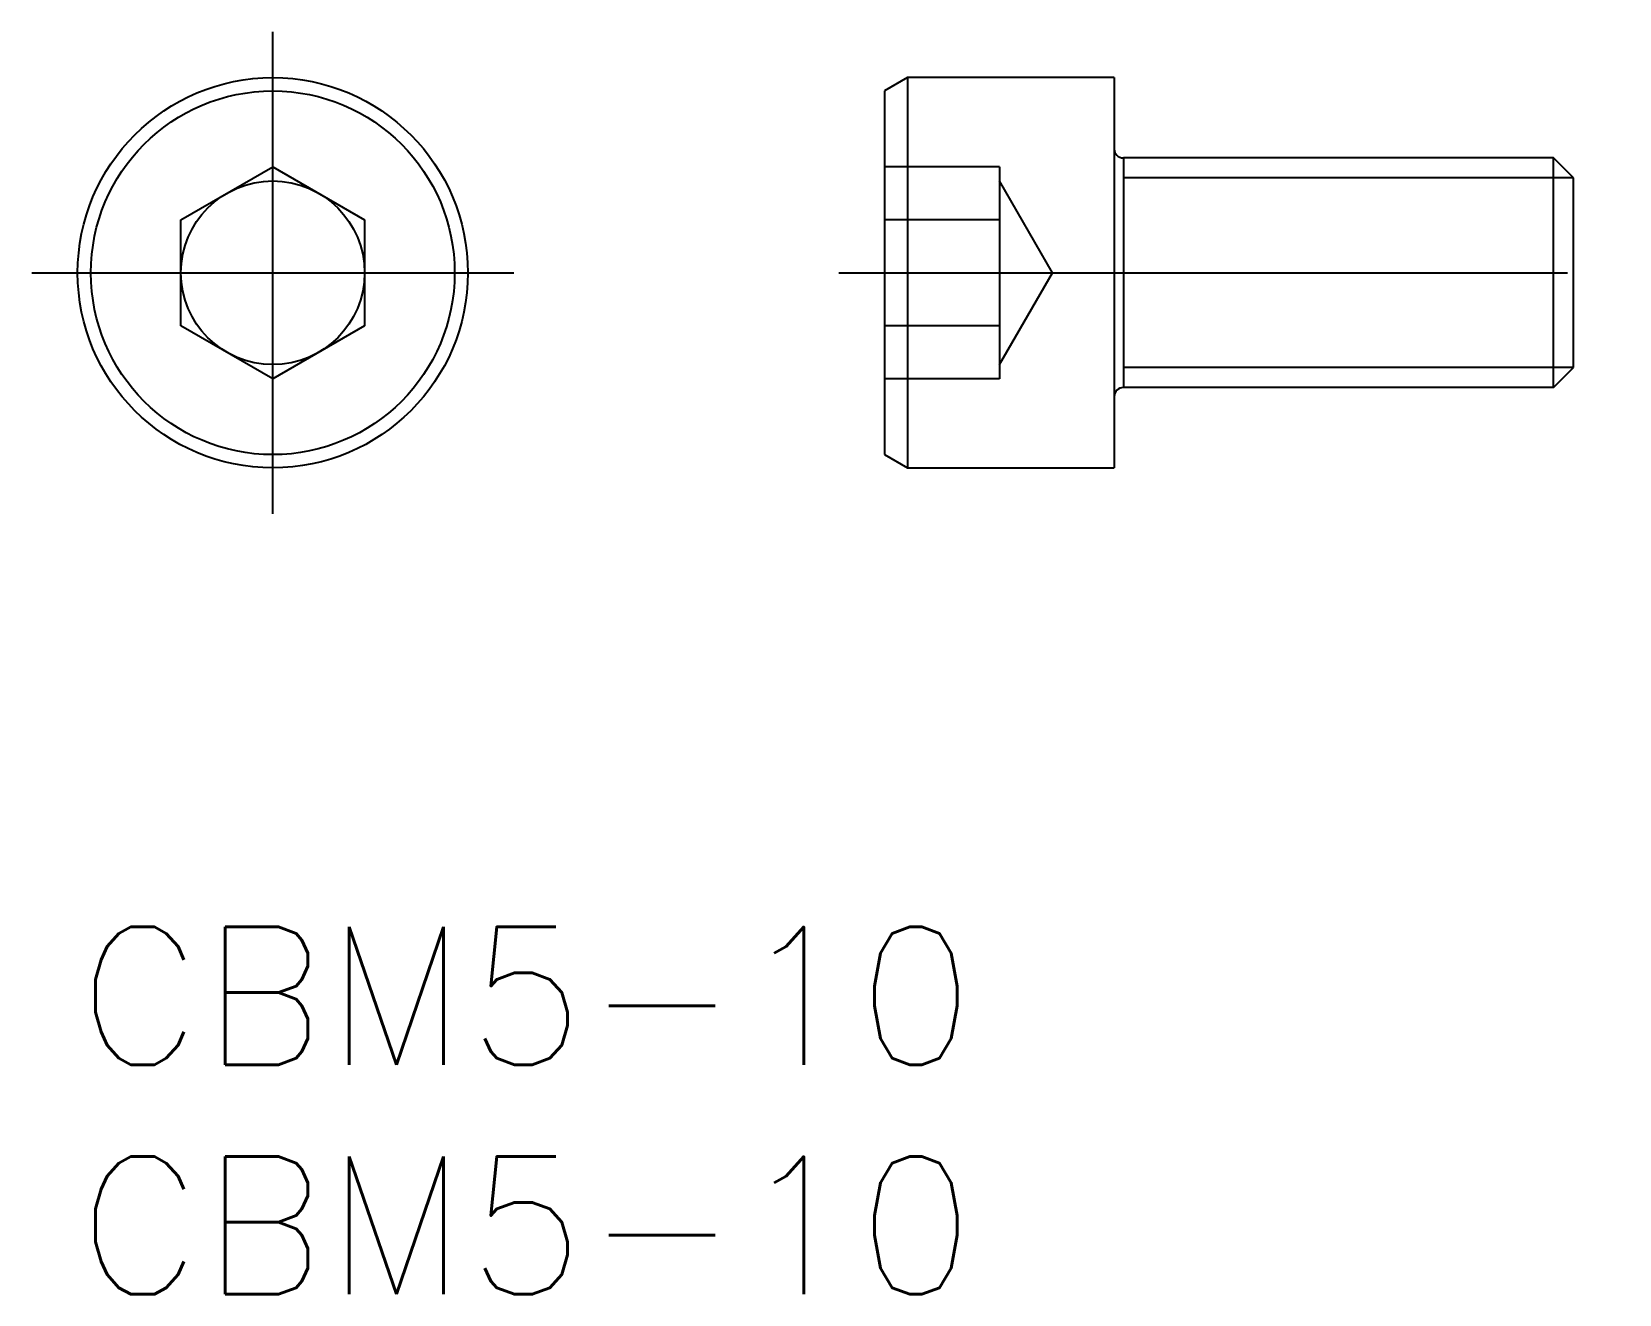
# Model space of a CAD drawing. Extents: x -1 to 33.6, y -8 to 19.5.
import ezdxf

# ---------------------------------------------------------------- set-up
doc = ezdxf.new("R2010")
doc.units = 0
doc.header["$LTSCALE"] = 0.5
doc.linetypes.add('CENTER', pattern=[50.8, 31.75, -6.35, 6.35, -6.35])
doc.linetypes.add('DASHED', pattern=[19.05, 12.7, -6.35])
for name, color, linetype in [('MSM_CENTER', 1, 'CENTER'), ('MSM_CONTINUOUS', 7, 'CONTINUOUS'), ('MSM_DASHED', 4, 'DASHED'), ('MSM_NARROW', 5, 'CONTINUOUS'), ('MSM_PART_NUMBER', 7, 'CONTINUOUS')]:
    doc.layers.add(name, color=color, linetype=linetype)
doc.styles.get("Standard").update_dxf_attribs({"font": 'txt.shx', "height": 1, "bigfont": 'bigfont.shx'})

# ---------------------------------------------------------------- blocks, each defined once
blk = doc.blocks.new('*U12')
at = {"layer": 'MSM_PART_NUMBER'}
blk.add_text('CBM5-10', height=3, dxfattribs=at).set_placement((0, -3))
blk = doc.blocks.new('*U13')
at = {"layer": 'MSM_PART_NUMBER'}
blk.add_text('CBM5-10', height=3, dxfattribs=at).set_placement((0, -8))

msp = doc.modelspace()

# ---------------------------------------------------------------- linework, layer by layer
at = {"layer": 'MSM_CENTER'}
for p, q in [((4.25, 9), (4.25, 19.5)), ((-1, 14.25), (9.5, 14.25)), ((16.577, 14.25), (33.577, 14.25))]:
    msp.add_line(p, q, dxfattribs=at)
at = {"layer": 'MSM_CONTINUOUS'}
for p, q in [((18.077, 18.5), (17.577, 18.211)), ((22.577, 18.5), (18.077, 18.5)), ((18.077, 18.5), (18.077, 10)), ((22.577, 18.5), (22.577, 10)), ((17.577, 18.211), (17.577, 10.289)), ((22.777, 16.75), (22.777, 11.75)), ((32.144, 16.75), (22.777, 16.75)), ((32.144, 11.75), (32.144, 16.75)), ((32.577, 16.317), (32.144, 16.75)), ((2.25, 15.405), (4.25, 16.559)), ((4.25, 16.559), (6.25, 15.405)), ((32.577, 12.183), (32.577, 16.317)), ((2.25, 13.095), (2.25, 15.405)), ((6.25, 15.405), (6.25, 13.095)), ((4.25, 11.941), (2.25, 13.095)), ((6.25, 13.095), (4.25, 11.941)), ((32.144, 11.75), (32.577, 12.183)), ((32.144, 11.75), (22.777, 11.75)), ((17.577, 10.289), (18.077, 10)), ((18.077, 10), (22.577, 10))]:
    msp.add_line(p, q, dxfattribs=at)
for radius in [4.25, 3.961, 2]:
    msp.add_circle((4.25, 14.25), radius, dxfattribs=at)
for centre, start, end in [((22.777, 16.95), 180, 270), ((22.777, 11.55), 90, 180)]:
    msp.add_arc(centre, 0.2, start, end, dxfattribs=at)
at = {"layer": 'MSM_DASHED'}
for p, q in [((20.077, 16.559), (17.577, 16.559)), ((20.077, 16.559), (20.077, 11.941)), ((21.232, 14.25), (20.077, 16.25)), ((20.077, 15.405), (17.577, 15.405)), ((20.077, 12.25), (21.232, 14.25)), ((20.077, 13.095), (17.577, 13.095)), ((20.077, 11.941), (17.577, 11.941))]:
    msp.add_line(p, q, dxfattribs=at)
at = {"layer": 'MSM_NARROW'}
for p, q in [((32.577, 16.317), (22.777, 16.317)), ((32.577, 12.183), (22.777, 12.183))]:
    msp.add_line(p, q, dxfattribs=at)

# ---------------------------------------------------------------- block references
at = {"layer": 'MSM_CONTINUOUS'}
for name in ['*U12', '*U13']:
    msp.add_blockref(name, (0, 0), dxfattribs=at)

doc.saveas('drawing.dxf')
